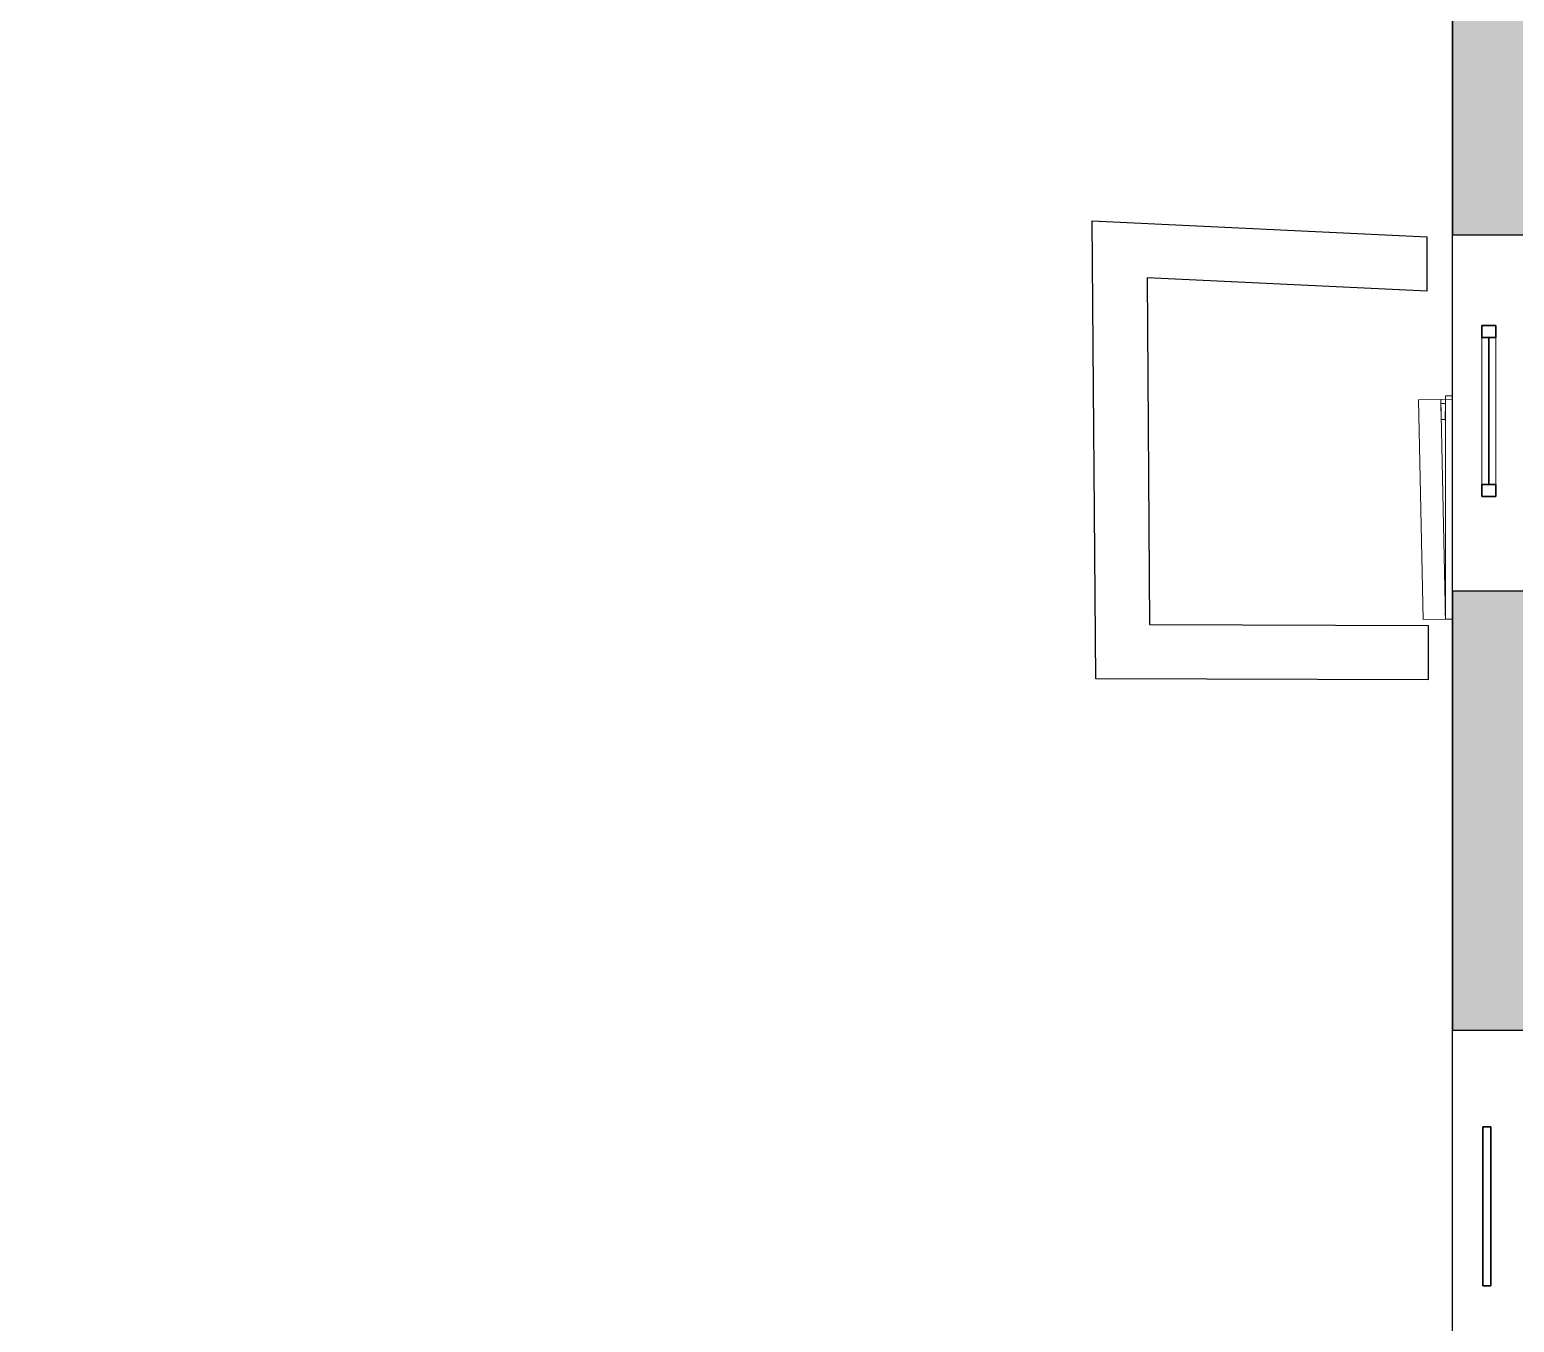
# Model space of a CAD drawing. Header units: millimetres. Extents: x -99936 to 523262, y -63190 to 327013.
# Drawn here: x 38965 to 46340, y 22438 to 28861 of the extents above; entities that cross this region are included whole.
import ezdxf

# ---------------------------------------------------------------- set-up
doc = ezdxf.new("R2010")
doc.units = ezdxf.units.MM
doc.linetypes.add('ADSK_Снесено', pattern=[4.5, 3, -1.5])
for name, color, linetype, lineweight, true_color in [('_ Окна', 5, 'Continuous', 30, 0x0000ff), ('Линии', 7, 'Continuous', 9, 0x00a600), ('Стены наружные', 1, 'ADSK_Снесено', 18, 0xff0000)]:
    doc.layers.add(name, color=color, linetype=linetype, lineweight=lineweight, true_color=true_color)
doc.layers.add('Окна', color=251, linetype='Continuous', lineweight=18)

# ---------------------------------------------------------------- blocks, each defined once
blk = doc.blocks.new('AC_Окно_1Створка - 1091_5х1319h-807647-01 План 1-го этажа маркировочный')
at = {"layer": 'Линии', "color": 8, "lineweight": 18, "true_color": 0x808080}
for p, q in [((507.6, 408), (-583.9, 408)), ((-583.9, 408), (-583.9, 298)), ((507.6, 298), (507.6, 408)), ((-583.9, 298), (-583.9, 262.6)), ((-583.9, 298), (-548.8, 298)), ((-583.9, 298), (507.6, 298)), ((-563.9, 298), (-483.9, 298)), ((-483.9, 298), (-483.9, 295.9)), ((407.6, 298), (407.6, 278)), ((487.6, 298), (407.6, 298)), ((507.6, 298), (472.7, 298)), ((487.6, 275.1), (487.6, 298)), ((507.6, 298), (507.6, 239.2)), ((447.6, 278), (367.6, 278)), ((447.6, 275.9), (447.6, 278))]:
    blk.add_line(p, q, dxfattribs=at)
blk = doc.blocks.new('Витраж-стеклопакет - Глухой стеклопакет 40мм-1243042-01 План 1-го этажа маркировочный')
at = {"layer": '_ Окна'}
for p, q in [((395, 20), (-395, 20)), ((-395, 20), (-395, -20)), ((395, -20), (395, 20)), ((-395, -20), (395, -20))]:
    blk.add_line(p, q, dxfattribs=at)
blk = doc.blocks.new('Витраж-тент со смещением вовне - 60мм 30 сдвиг-1466951-01 План 1-го этажа маркировочный')
at = {"layer": '_ Окна'}
for p, q in [((-425, 25), (-425, -45)), ((-425, 25), (-365, 25)), ((-425, -45), (-425, 25)), ((-365, 25), (-365, -45)), ((425, 25), (365, 25)), ((365, 25), (365, -45)), ((425, -45), (425, 25)), ((425, -45), (425, 25)), ((-365, -45), (-425, -45)), ((-365, -10), (365, -10)), ((365, -45), (425, -45))]:
    blk.add_line(p, q, dxfattribs=at)
at = {"layer": 'Окна'}
for p, q in [((365, 25), (-365, 25)), ((-365, -45), (365, -45))]:
    blk.add_line(p, q, dxfattribs=at)
blk = doc.blocks.new('Прямоугольный импост - 70х20_56мм-1423958-01 План 1-го этажа маркировочный')
at = {"layer": 'Линии', "color": 8, "lineweight": 18, "true_color": 0x808080}
for p, q in [((45997.8, 27042.2), (46033.2, 27042.2)), ((45997.8, 26487.2), (45997.8, 27042.2))]:
    blk.add_line(p, q, dxfattribs=at)
blk = doc.blocks.new('Прямоугольный импост - 70х20_56мм-1423960-01 План 1-го этажа маркировочный')
at = {"layer": 'Линии', "color": 8, "lineweight": 18, "true_color": 0x808080}
for p, q in [((45997.8, 25932.2), (45997.8, 26487.2)), ((46033.2, 25932.2), (45997.8, 25932.2))]:
    blk.add_line(p, q, dxfattribs=at)

msp = doc.modelspace()

# ---------------------------------------------------------------- hatches: boundary and pattern name
at = {"layer": 'Стены наружные', "linetype": 'Continuous', "lineweight": 25, "true_color": 0x636466}
h = msp.add_hatch(color=251, dxfattribs=at)
h.paths.add_polyline_path([(46033.212, 20934.059), (46543.212, 20934.059), (46543.212, 22119.17), (46033.212, 22119.17)])
h.paths.add_polyline_path([(46033.212, 23889.17), (46543.212, 23889.17), (46543.212, 26071.146), (46033.212, 26071.146), (46033.212, 23912.973)])
h.paths.add_polyline_path([(46033.212, 27841.146), (46543.212, 27841.146), (46543.212, 30057.444), (46033.212, 30057.444)])
h.paths.add_polyline_path([(46033.212, 31827.444), (46543.212, 31827.444), (46543.212, 34118.808), (46033.212, 34118.808), (46033.212, 31880.659)])
h.paths.add_polyline_path([(46396.034, 35888.808), (46543.212, 35888.808), (46543.212, 43249.207), (46033.212, 43249.207), (46033.212, 35888.808), (46393.726, 35888.808)])

# ---------------------------------------------------------------- linework, layer by layer
at = {"color": 251, "lineweight": 25, "true_color": 0x636466}
msp.add_lwpolyline([(46033.212, 20934.059), (46033.212, 43759.207), (56032.618, 43759.207), (56213.949, 8532.302), (49933.401, 8532.302), (49933.401, 150.232), (42036.932, 150.232), (42036.932, 2106.788), (31235.974, 2186.478), (31336.395, 2185.737), (31336.395, -2732.567), (18972.644, -2732.567), (18972.644, 2186.478), (8272.997, 2186.478), (8272.997, 272.021), (290.499, 306.788), (290.499, 8529.252)], dxfattribs=at)
at = {"layer": 'Линии', "color": 251, "lineweight": 25, "true_color": 0x636466}
for p, q in [((44260.318, 25635.51), (44243.397, 27910.903)), ((44243.397, 27910.903), (45906.28, 27832.372)), ((45907.237, 27562.026), (45906.28, 27832.372)), ((44515.51, 27627.751), (44528.324, 25904.699)), ((45907.237, 27562.026), (44515.51, 27627.751)), ((44528.324, 25904.699), (45914.004, 25900.502)), ((45913.186, 25630.503), (45914.004, 25900.502)), ((45913.186, 25630.503), (44260.318, 25635.51))]:
    msp.add_line(p, q, dxfattribs=at)
at = {"layer": 'Стены наружные', "color": 251, "linetype": 'Continuous', "lineweight": 25, "true_color": 0x636466}
for p, q in [((46033.212, 30057.444), (46033.212, 27841.146)), ((46033.212, 27841.146), (46543.212, 27841.146)), ((46033.212, 26071.146), (46033.212, 27841.146)), ((46033.212, 26071.146), (46033.212, 23889.17)), ((46543.212, 26071.146), (46033.212, 26071.146)), ((46033.212, 23889.17), (46543.212, 23889.17)), ((46033.212, 22119.17), (46033.212, 23889.17))]:
    msp.add_line(p, q, dxfattribs=at)

# ---------------------------------------------------------------- block references
at = {"layer": '_ Окна', "color": 251, "lineweight": 25, "true_color": 0x636466, "rotation": 89.99999999999974}
msp.add_blockref('Витраж-тент со смещением вовне - 60мм 30 сдвиг-1466951-01 План 1-го этажа маркировочный', (46203.212, 26966.146), dxfattribs=at)
at = {"layer": 'Линии', "color": 251, "lineweight": 25, "true_color": 0x636466, "rotation": 91.22834410468771}
msp.add_blockref('AC_Окно_1Створка - 1091_5х1319h-807647-01 План 1-го этажа маркировочный', (46283.206, 26522.275), dxfattribs=at)
at = {"layer": 'Линии', "color": 251, "lineweight": 25, "true_color": 0x636466}
for name in ['Прямоугольный импост - 70х20_56мм-1423958-01 План 1-го этажа маркировочный', 'Прямоугольный импост - 70х20_56мм-1423960-01 План 1-го этажа маркировочный']:
    msp.add_blockref(name, (0, 0), dxfattribs=at)
at = {"layer": 'Окна', "color": 251, "lineweight": 25, "true_color": 0x636466, "rotation": 89.99999999999974}
msp.add_blockref('Витраж-стеклопакет - Глухой стеклопакет 40мм-1243042-01 План 1-го этажа маркировочный', (46203.212, 23014.17), dxfattribs=at)

doc.saveas('drawing.dxf')
